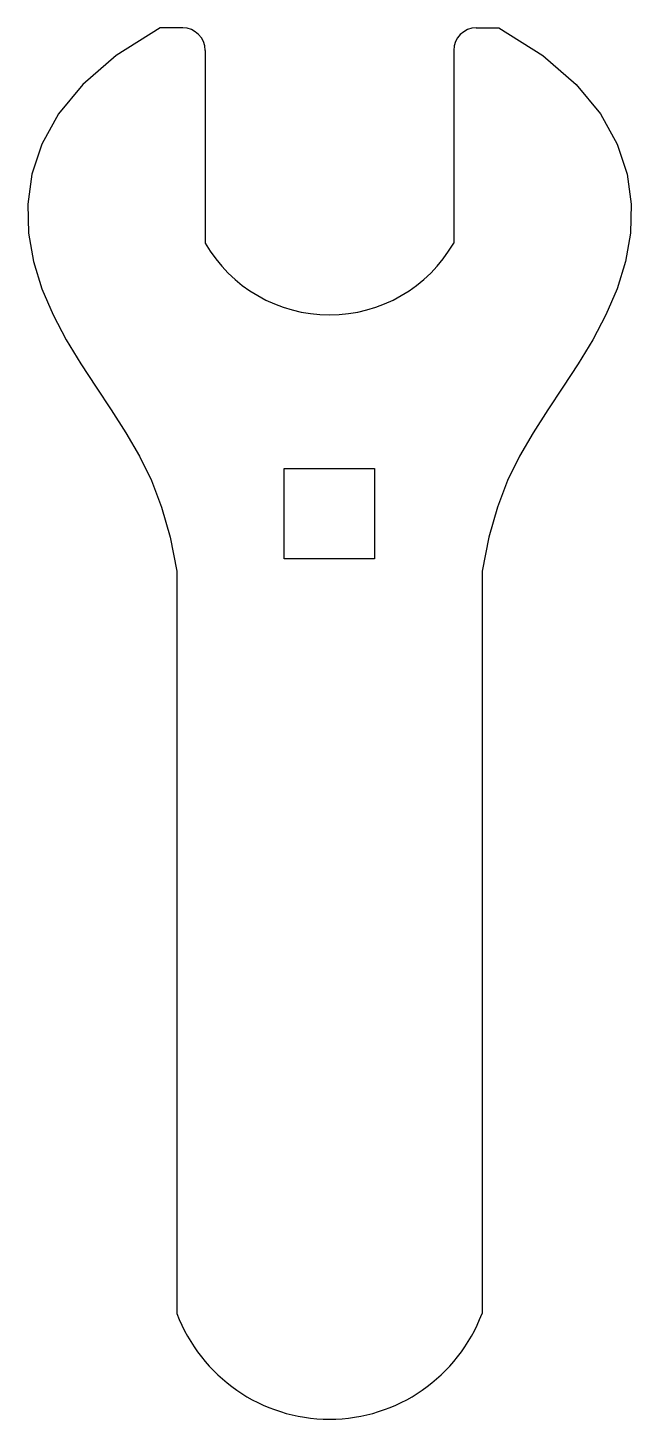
# Model space of a CAD drawing. Extents: x 271.21 to 274.55, y 182.98 to 190.68.
import ezdxf

# ---------------------------------------------------------------- set-up
doc = ezdxf.new("R2010")
doc.units = 0
doc.header["$MEASUREMENT"] = 0
doc.layers.add('CUT', color=1, linetype='CONTINUOUS')

msp = doc.modelspace()

# ---------------------------------------------------------------- linework, layer by layer
at = {"layer": 'CUT', "color": 1, "linetype": 'CONTINUOUS', "ltscale": 12}
for p, q in [((272.0669, 190.6779), (271.9419, 190.6779)), ((273.6919, 190.6779), (273.8169, 190.6779)), ((272.1919, 190.5529), (272.1919, 189.4871)), ((273.5669, 190.5529), (273.5669, 189.4871)), ((272.6294, 188.2404), (273.1294, 188.2404)), ((272.6294, 187.7404), (272.6294, 188.2404)), ((273.1294, 188.2404), (273.1294, 187.7404)), ((273.1294, 187.7404), (272.6294, 187.7404)), ((272.0353, 187.6732), (272.0353, 183.5669)), ((273.7236, 187.6732), (273.7236, 183.5669))]:
    msp.add_line(p, q, dxfattribs=at)
for points in [[(271.9419, 190.6779, 0), (271.6982, 190.5247, 0), (271.5137, 190.3652, 0), (271.3793, 190.2013, 0), (271.2877, 190.035, 0), (271.2329, 189.8683, 0), (271.2097, 189.7033, 0), (271.2138, 189.5418, 0), (271.2411, 189.3852, 0), (271.2875, 189.2343, 0), (271.3492, 189.0898, 0), (271.4223, 188.9514, 0), (271.5029, 188.8187, 0), (271.5873, 188.6903, 0), (271.6716, 188.5645, 0), (271.7527, 188.4386, 0), (271.8275, 188.3096, 0), (271.8939, 188.1736, 0), (271.9505, 188.0259, 0), (271.9972, 187.8613, 0), (272.0353, 187.6732, 0)], [(273.8169, 190.6779, 0), (274.0607, 190.5247, 0), (274.2452, 190.3652, 0), (274.3796, 190.2013, 0), (274.4712, 190.035, 0), (274.526, 189.8683, 0), (274.5491, 189.7033, 0), (274.545, 189.5418, 0), (274.5178, 189.3852, 0), (274.4714, 189.2343, 0), (274.4097, 189.0898, 0), (274.3366, 188.9514, 0), (274.256, 188.8187, 0), (274.1716, 188.6903, 0), (274.0873, 188.5645, 0), (274.0062, 188.4386, 0), (273.9314, 188.3096, 0), (273.865, 188.1736, 0), (273.8084, 188.0259, 0), (273.7616, 187.8613, 0), (273.7236, 187.6732, 0)]]:
    msp.add_polyline3d(points, dxfattribs=at)
for centre, radius, start, end in [((272.0669, 190.5529), 0.125, 0, 90), ((273.6919, 190.5529), 0.125, 90, 180), ((272.8794, 189.884), 0.7939, 210, 330), ((272.8794, 183.884), 0.9017, 200.59236, 339.40764)]:
    msp.add_arc(centre, radius, start, end, dxfattribs=at)

doc.saveas('drawing.dxf')
